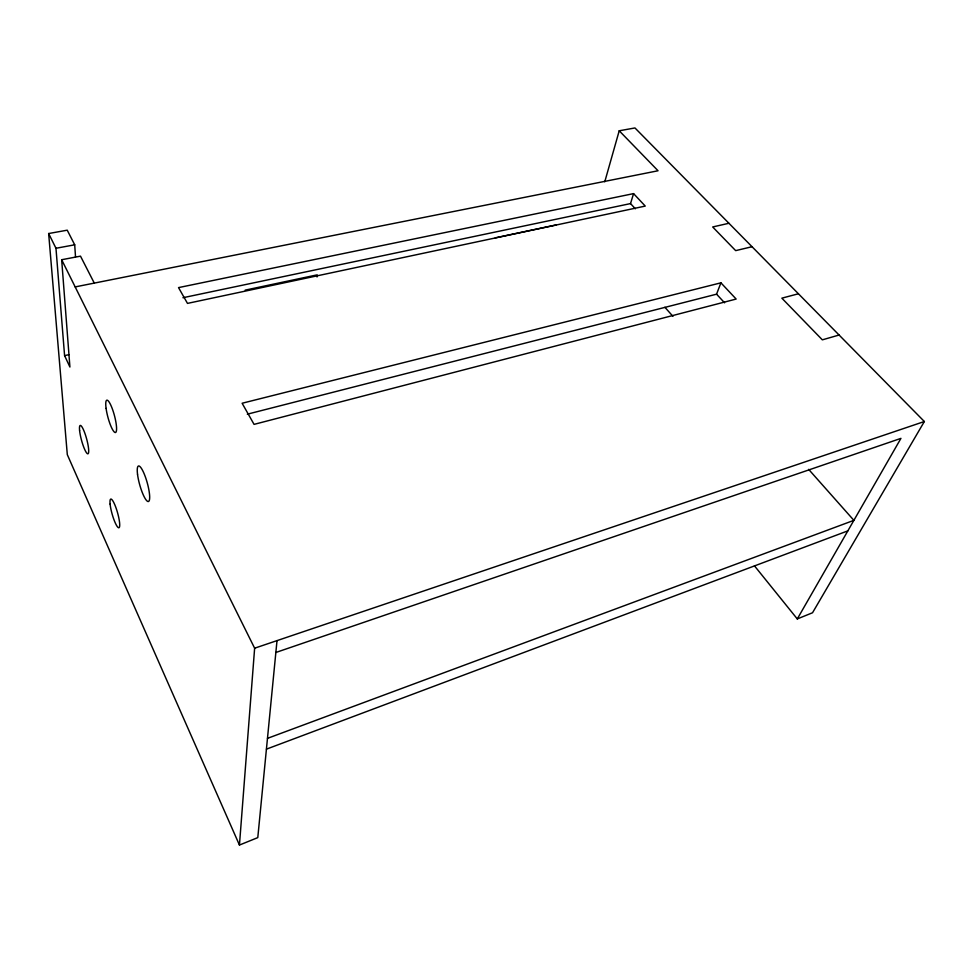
<?xml version="1.0" encoding="UTF-8"?>
<svg xmlns="http://www.w3.org/2000/svg" width="973" height="973" viewBox="0 0 973 973"><rect width="100%" height="100%" fill="white"/><g stroke="black" fill="none" stroke-linecap="round" stroke-linejoin="round"><path stroke-width="1.46" d="M277.013 640.623L257.784 837.619L239.443 845.05L254.634 648.2L61.664 259.73L80.504 256.154L94.284 283.107M317.028 276.952L317.234 274.848L245.16 290.136M604.768 181.793L619.217 130.783L634.955 127.95L924.35 421.516L812.528 612.759L797.288 618.937L754.464 565.848M635.357 208.781L630.528 203.588L633.569 193.615L178.533 287.607L187.485 303.394L645.257 206.081L633.569 193.615M247.337 414.182L716.554 294.174L720.92 282.827L736.16 299.052L254.062 424.374L242.119 403.248L720.92 282.827M797.288 618.937L900.937 438.373L275.858 652.482M266.42 749.149L847.836 530.869M267.478 738.361L853.88 520.348L808.636 469.351M254.634 648.2L924.35 421.516M839.091 335.028L822.343 339.845L781.842 298.164L798.432 293.773M752.044 246.716L735.673 250.633L712.674 226.964L728.935 223.267M75.517 256.86L74.702 244.807L67.234 230.187L48.65 233.532L55.972 248.273L64.583 355.619L68.913 354.671M495.269 237.862L556.264 224.909M182.948 297.726L630.528 203.588M75.164 286.913L658.052 170.762L619.217 130.783M55.972 248.273L74.702 244.807M716.554 294.174L724.593 302.822M664.887 307.273L672.939 316.334M64.583 355.619L69.91 367.028L61.664 259.73M239.443 845.05L67.307 454.646L48.65 233.532M106.093 408.405A16.736 3.369 75 0 0 115.349 432.535A16.736 3.369 75 0 0 112.053 408.113A16.736 3.369 75 0 0 106.093 408.405M137.521 474.216A18.426 3.892 74.4 0 0 147.993 501.521A18.426 3.892 74.4 0 0 144.855 475.529A18.426 3.892 74.4 0 0 137.521 474.216M79.591 430.48A14.729 2.651 74.8 0 0 87.29 453.625A14.729 2.651 74.8 0 0 85.381 434.736A14.729 2.651 74.8 0 0 79.591 430.48M110.107 504.075A14.899 2.785 74.2 0 0 118.147 527.524A14.899 2.785 74.2 0 0 116.273 508.636A14.899 2.785 74.2 0 0 110.107 504.075"/></g></svg>
